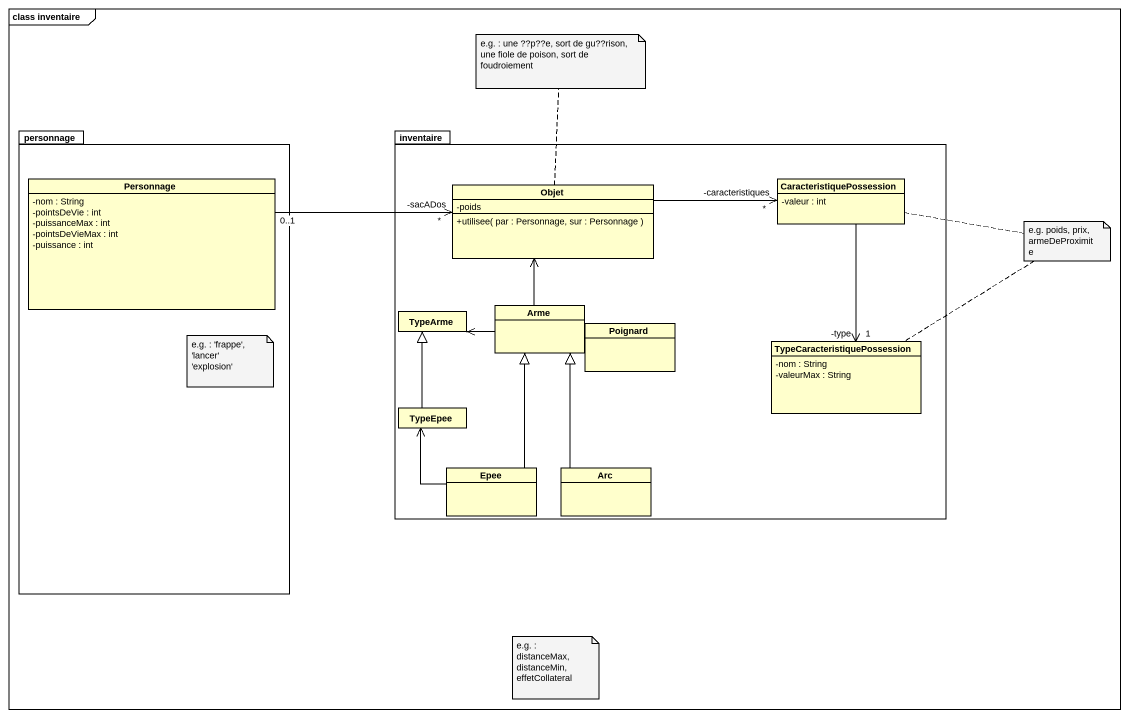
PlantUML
@startuml
mainframe class inventaire
hide circle
hide empty members
skinparam classAttributeIconSize 0
package personnage {
  class Personnage {
    -nom : String
    -pointsDeVie : int
    -puissanceMax : int
    -pointsDeVieMax : int
    -puissance : int
  }
}
package inventaire {
  class Objet {
    -poids
    +utilisee( par : Personnage, sur : Personnage )
  }
  class CaracteristiquePossession {
    -valeur : int
  }
  class TypeArme
  class Arme
  class Poignard
  class "TypeCaracteristiquePossession" as TypeCaracteristiquePossessio {
    -nom : String
    -valeurMax : String
  }
  class TypeEpee
  class Epee
  class Arc
}
Personnage "0..1" -right-> "*\n-sacADos" Objet
Objet -right-> "*\n-caracteristiques" CaracteristiquePossession
CaracteristiquePossession --> "-type\n1" TypeCaracteristiquePossessio
Arme -up-> Objet
Arme -left-> TypeArme
TypeEpee -up-|> TypeArme
Epee -up-|> Arme
Epee -up-> TypeEpee
Arc -up-|> Arme
note top of Objet : e.g. : une ??p??e, sort de gu??rison, une fiole de poison, sort de foudroiement
note as N2
  e.g. poids, prix, armeDeProximite
end note
N2 .. CaracteristiquePossession
N2 .. TypeCaracteristiquePossessio
note as N3
  e.g. : 'frappe', 'lancer' 'explosion'
end note
note as N4
  e.g. : distanceMax, distanceMin, effetCollateral
end note
@enduml
